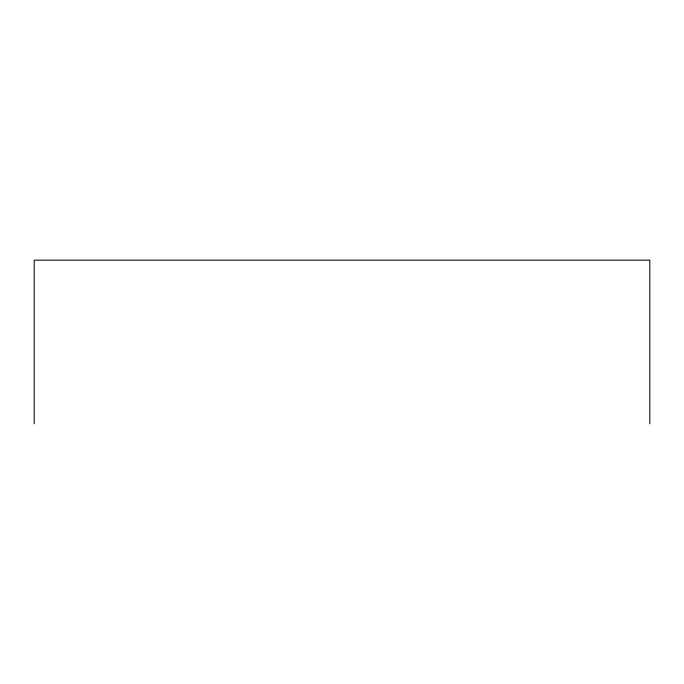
<?xml version="1.0" encoding="UTF-8"?>
<svg xmlns="http://www.w3.org/2000/svg" width="684" height="684" viewBox="0 0 684 684"><rect width="100%" height="100%" fill="white"/><g stroke="black" fill="none" stroke-linecap="round" stroke-linejoin="round"><path stroke-width="1.03" d="M649.8 423.841L649.8 260.159L34.2 260.159L34.2 423.841"/></g></svg>
